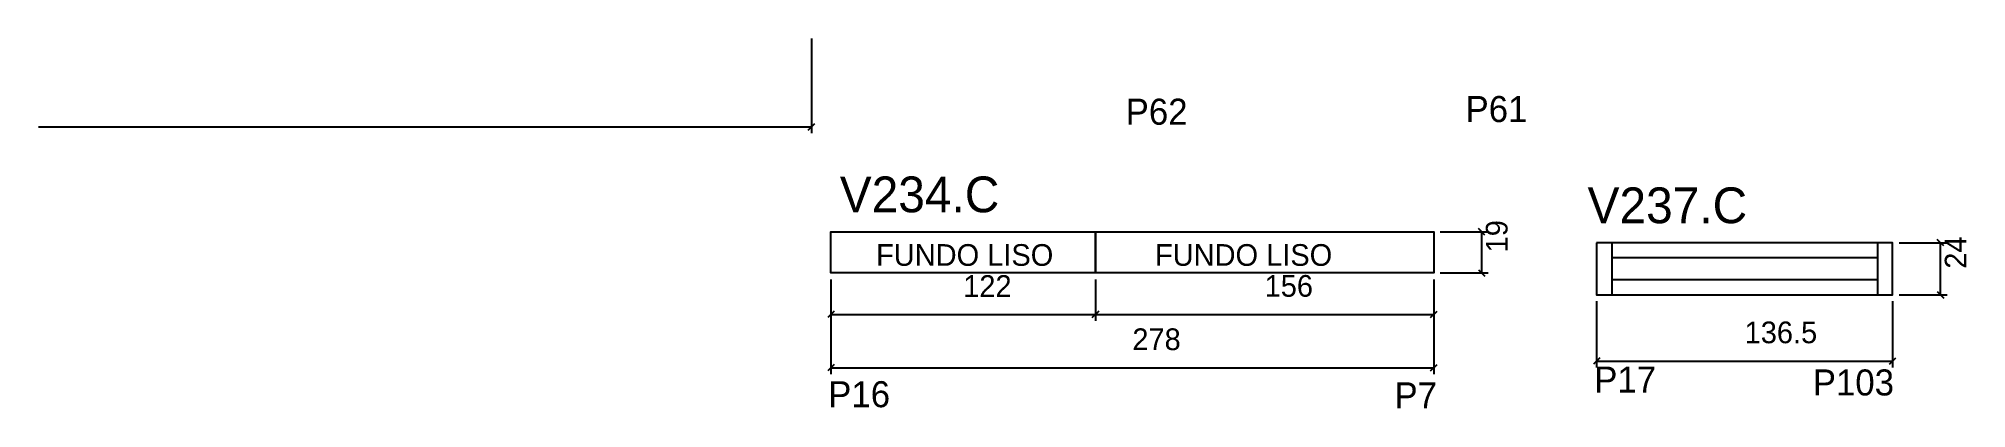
# Model space of a CAD drawing. Header units: metres. Extents: x 2147 to 3036, y 15417 to 15588.
import ezdxf

# ---------------------------------------------------------------- set-up
doc = ezdxf.new("R2010")
doc.units = ezdxf.units.M
for name, color, linetype in [('5', 7, 'Continuous'), ('COTA', 7, 'Continuous'), ('NOMENCLATURA', 7, 'Continuous'), ('Painéis', 7, 'Continuous'), ('SARR_2.2x7', 7, 'Continuous')]:
    doc.layers.add(name, color=color, linetype=linetype)

msp = doc.modelspace()

# ---------------------------------------------------------------- linework, layer by layer
at = {"layer": 'COTA', "color": 4, "lineweight": 25}
for p, q in [((2503.39, 15587.58), (2503.39, 15543.94)), ((2146.89, 15546.94), (2503.39, 15546.94)), ((2793.34, 15498.54), (2815.46, 15498.54)), ((2812.46, 15479.54), (2812.46, 15498.54)), ((3004.96, 15493.51), (3027.08, 15493.51)), ((3024.08, 15469.51), (3024.08, 15493.51)), ((2793.34, 15479.54), (2815.46, 15479.54)), ((2512.34, 15476.54), (2512.34, 15457.48)), ((2512.34, 15476.54), (2512.34, 15432.9)), ((2634.34, 15476.54), (2634.34, 15457.48)), ((2634.34, 15476.54), (2634.34, 15457.48)), ((2790.34, 15476.54), (2790.34, 15457.48)), ((2790.34, 15476.54), (2790.34, 15432.9)), ((2865.46, 15466.51), (2865.46, 15435.95)), ((3001.96, 15466.51), (3001.96, 15435.95)), ((3004.96, 15469.51), (3027.08, 15469.51)), ((2512.34, 15460.48), (2634.34, 15460.48)), ((2634.34, 15460.48), (2790.34, 15460.48)), ((2512.34, 15435.9), (2790.34, 15435.9)), ((2865.46, 15438.95), (3001.96, 15438.95))]:
    msp.add_line(p, q, dxfattribs=at)
at = {"layer": 'COTA', "color": 0, "lineweight": 25}
for p, q in [((2501.89, 15545.44), (2504.89, 15548.44)), ((2813.96, 15497.04), (2810.96, 15500.04)), ((3025.58, 15492.01), (3022.58, 15495.01)), ((2810.96, 15481.04), (2813.96, 15478.04)), ((3022.58, 15471.01), (3025.58, 15468.01)), ((2513.84, 15461.98), (2510.84, 15458.98)), ((2632.84, 15458.98), (2635.84, 15461.98)), ((2635.84, 15461.98), (2632.84, 15458.98)), ((2788.84, 15458.98), (2791.84, 15461.98)), ((2513.84, 15437.4), (2510.84, 15434.4)), ((2788.84, 15434.4), (2791.84, 15437.4)), ((2866.96, 15440.45), (2863.96, 15437.45)), ((3000.46, 15437.45), (3003.46, 15440.45))]:
    msp.add_line(p, q, dxfattribs=at)
at = {"layer": 'Painéis', "color": 200, "lineweight": 25}
for points in [[(2634.34, 15479.54), (2512.34, 15479.54), (2512.34, 15498.54), (2634.34, 15498.54)], [(2634.34, 15498.54), (2790.34, 15498.54), (2790.34, 15479.54), (2634.34, 15479.54)]]:
    msp.add_lwpolyline(points, close=True, dxfattribs=at)
msp.add_lwpolyline([(2865.46, 15493.51), (2865.46, 15469.51), (3001.96, 15469.51), (3001.96, 15493.51), (2865.46, 15493.51)], dxfattribs=at)
at = {"layer": 'SARR_2.2x7', "color": 40, "lineweight": 25}
for p, q in [((2872.46, 15493.51), (2872.46, 15469.51)), ((2994.96, 15493.51), (2994.96, 15469.51)), ((2994.96, 15486.51), (2872.46, 15486.51)), ((2872.46, 15476.51), (2994.96, 15476.51))]:
    msp.add_line(p, q, dxfattribs=at)

# ---------------------------------------------------------------- texts
at = {"layer": '5', "color": 5, "lineweight": 25}
for s, p in [('P62', (2648.25, 15547.88)), ('P61', (2804.99, 15549.11)), ('P17', (2864.35, 15424.42)), ('P103', (2965.13, 15423.09)), ('P16', (2511.05, 15417.67)), ('P7', (2772.21, 15417.13))]:
    msp.add_text(s, height=12, rotation=359.99996, dxfattribs=at).set_placement(p)
at = {"layer": 'COTA', "color": 240, "lineweight": 25}
for s, p in [('19', (2824.37, 15489.04)), ('24', (3036.01, 15481.51))]:
    msp.add_text(s, height=10, rotation=90, dxfattribs=at).set_placement(p)
for s, p in [('122', (2573.34, 15468.54)), ('156', (2712.34, 15468.59)), ('278', (2651.34, 15444)), ('136.5', (2933.71, 15447.17))]:
    msp.add_text(s, height=10, dxfattribs=at).set_placement(p)
at = {"layer": 'NOMENCLATURA', "color": 7, "lineweight": 25}
for s, height, p in [('V234.C', 16.5, (2516.4, 15507.51)), ('V237.C', 16.5, (2861.28, 15502.48)), ('FUNDO LISO', 10, (2533.15, 15482.84)), ('FUNDO LISO', 10, (2661.79, 15482.84))]:
    msp.add_text(s, height=height, dxfattribs=at).set_placement(p)

doc.saveas('drawing.dxf')
